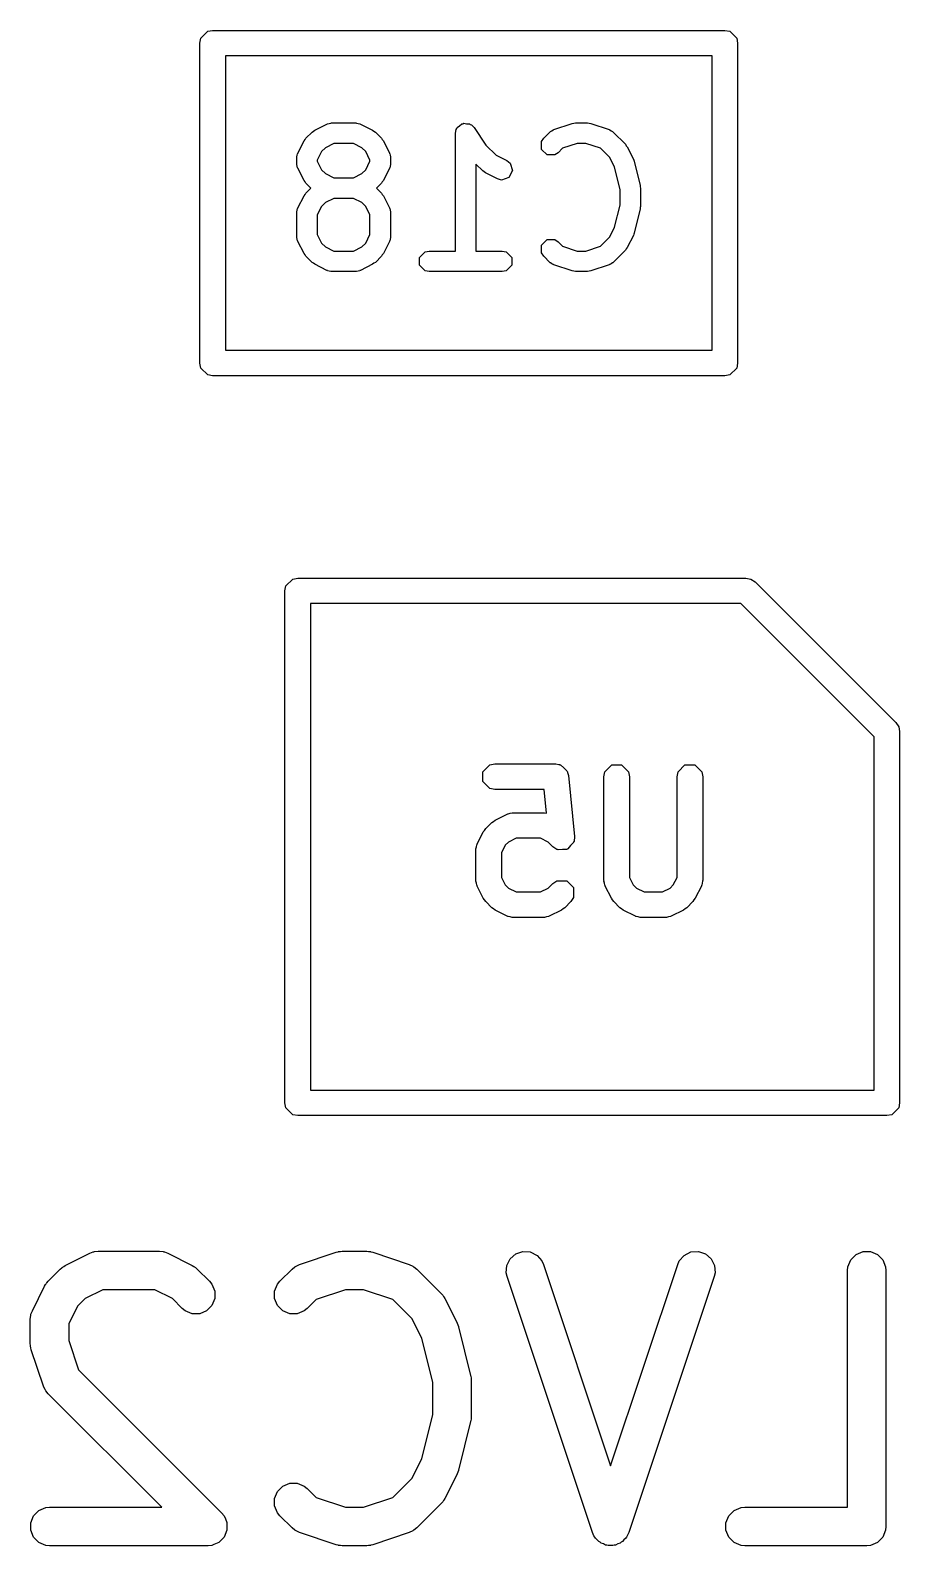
# Model space of a CAD drawing. Header units: inches. Extents: x -0.1 to 2.99, y 0.2 to 2.25.
# Drawn here: x 0.3836 to 0.5172, y 0.5635 to 0.7966 of the extents above; entities that cross this region are included whole.
import ezdxf

# ---------------------------------------------------------------- set-up
doc = ezdxf.new("R2010")
doc.units = ezdxf.units.IN
doc.header["$MEASUREMENT"] = 0
doc.layers.add('BLACK', color=250, linetype='CONTINUOUS')

msp = doc.modelspace()

# ---------------------------------------------------------------- linework, layer by layer
at = {"layer": 'BLACK', "linetype": 'CONTINUOUS'}
for p, q in [((0.40966, 0.79461), (0.40981, 0.79536)), ((0.40981, 0.79536), (0.41088, 0.79642)), ((0.41088, 0.79642), (0.41163, 0.79657)), ((0.41163, 0.79657), (0.49037, 0.79657)), ((0.49037, 0.79657), (0.49112, 0.79642)), ((0.49112, 0.79642), (0.49219, 0.79536)), ((0.49219, 0.79536), (0.49234, 0.79461)), ((0.40966, 0.74539), (0.40966, 0.79461)), ((0.4136, 0.79264), (0.4136, 0.74736)), ((0.4884, 0.79264), (0.4136, 0.79264)), ((0.4884, 0.74736), (0.4884, 0.79264)), ((0.49234, 0.79461), (0.49234, 0.74539)), ((0.42598, 0.77998), (0.42692, 0.78092)), ((0.42692, 0.78092), (0.42713, 0.78106)), ((0.42713, 0.78106), (0.42733, 0.78121)), ((0.42733, 0.78121), (0.4292, 0.78215)), ((0.4292, 0.78215), (0.42928, 0.78217)), ((0.42928, 0.78217), (0.42931, 0.7822)), ((0.42931, 0.7822), (0.42955, 0.78225)), ((0.42955, 0.78225), (0.4298, 0.78231)), ((0.4298, 0.78231), (0.42983, 0.7823)), ((0.42983, 0.7823), (0.42991, 0.78232)), ((0.42991, 0.78232), (0.43366, 0.78232)), ((0.43366, 0.78232), (0.43374, 0.7823)), ((0.43374, 0.7823), (0.43377, 0.78231)), ((0.43377, 0.78231), (0.43401, 0.78225)), ((0.43401, 0.78225), (0.43426, 0.7822)), ((0.43426, 0.7822), (0.43429, 0.78217)), ((0.43429, 0.78217), (0.43436, 0.78215)), ((0.43436, 0.78215), (0.43624, 0.78121)), ((0.43624, 0.78121), (0.43644, 0.78106)), ((0.43644, 0.78106), (0.43665, 0.78092)), ((0.43665, 0.78092), (0.43758, 0.77998)), ((0.44896, 0.78074), (0.44908, 0.78134)), ((0.44896, 0.76263), (0.44896, 0.78074)), ((0.44908, 0.78134), (0.44919, 0.78146)), ((0.44919, 0.78146), (0.44922, 0.78162)), ((0.44922, 0.78162), (0.4496, 0.78187)), ((0.4496, 0.78187), (0.44993, 0.7822)), ((0.44993, 0.7822), (0.45009, 0.7822)), ((0.45009, 0.7822), (0.45023, 0.78229)), ((0.45023, 0.78229), (0.45068, 0.7822)), ((0.45068, 0.7822), (0.45113, 0.7822)), ((0.45113, 0.7822), (0.45125, 0.78208)), ((0.45125, 0.78208), (0.45141, 0.78205)), ((0.45141, 0.78205), (0.45184, 0.78162)), ((0.45184, 0.78162), (0.45363, 0.77893)), ((0.46254, 0.77998), (0.46348, 0.78092)), ((0.46348, 0.78092), (0.46354, 0.78096)), ((0.46354, 0.78096), (0.46356, 0.78099)), ((0.46356, 0.78099), (0.46378, 0.78112)), ((0.46378, 0.78112), (0.46399, 0.78126)), ((0.46399, 0.78126), (0.46403, 0.78126)), ((0.46403, 0.78126), (0.46409, 0.7813)), ((0.46409, 0.7813), (0.46691, 0.78224)), ((0.46691, 0.78224), (0.46716, 0.78227)), ((0.46716, 0.78227), (0.4674, 0.78232)), ((0.4674, 0.78232), (0.46928, 0.78232)), ((0.46928, 0.78232), (0.46953, 0.78227)), ((0.46953, 0.78227), (0.46978, 0.78224)), ((0.46978, 0.78224), (0.47259, 0.7813)), ((0.47259, 0.7813), (0.47266, 0.78126)), ((0.47266, 0.78126), (0.47269, 0.78126)), ((0.47269, 0.78126), (0.4729, 0.78112)), ((0.4729, 0.78112), (0.47312, 0.78099)), ((0.47312, 0.78099), (0.47314, 0.78096)), ((0.47314, 0.78096), (0.4732, 0.78092)), ((0.4732, 0.78092), (0.47508, 0.77904)), ((0.42475, 0.7777), (0.42569, 0.77957)), ((0.42569, 0.77957), (0.42584, 0.77977)), ((0.42584, 0.77977), (0.42598, 0.77998)), ((0.42897, 0.77851), (0.42839, 0.77793)), ((0.43028, 0.77917), (0.42897, 0.77851)), ((0.43329, 0.77917), (0.43028, 0.77917)), ((0.4346, 0.77851), (0.43329, 0.77917)), ((0.43518, 0.77793), (0.4346, 0.77851)), ((0.43758, 0.77998), (0.43772, 0.77977)), ((0.43772, 0.77977), (0.43788, 0.77957)), ((0.43788, 0.77957), (0.43882, 0.7777)), ((0.45363, 0.77893), (0.45521, 0.77735)), ((0.4622, 0.77947), (0.46254, 0.77998)), ((0.4622, 0.77826), (0.4622, 0.77947)), ((0.46544, 0.77843), (0.46477, 0.77775)), ((0.46766, 0.77917), (0.46544, 0.77843)), ((0.46902, 0.77917), (0.46766, 0.77917)), ((0.47124, 0.77843), (0.46902, 0.77917)), ((0.47267, 0.777), (0.47124, 0.77843)), ((0.47508, 0.77904), (0.47522, 0.77883)), ((0.47522, 0.77883), (0.47537, 0.77863)), ((0.47537, 0.77863), (0.47631, 0.77676)), ((0.42458, 0.77699), (0.4246, 0.77707)), ((0.42458, 0.77606), (0.42458, 0.77699)), ((0.4246, 0.77598), (0.42458, 0.77606)), ((0.42459, 0.7771), (0.42466, 0.77735)), ((0.4246, 0.77707), (0.42459, 0.7771)), ((0.42466, 0.77735), (0.4247, 0.7776)), ((0.4247, 0.7776), (0.42473, 0.77762)), ((0.42473, 0.77762), (0.42475, 0.7777)), ((0.42839, 0.77793), (0.42773, 0.77662)), ((0.42773, 0.77662), (0.42773, 0.77643)), ((0.42773, 0.77643), (0.42839, 0.77511)), ((0.43583, 0.77662), (0.43518, 0.77793)), ((0.43518, 0.77511), (0.43583, 0.77643)), ((0.43583, 0.77643), (0.43583, 0.77662)), ((0.43882, 0.7777), (0.43884, 0.77762)), ((0.43884, 0.77762), (0.43886, 0.7776)), ((0.43886, 0.7776), (0.43891, 0.77735)), ((0.43891, 0.77735), (0.43898, 0.7771)), ((0.43898, 0.7771), (0.43897, 0.77707)), ((0.43897, 0.77707), (0.43898, 0.77699)), ((0.43898, 0.77606), (0.43897, 0.77598)), ((0.43898, 0.77699), (0.43898, 0.77606)), ((0.45521, 0.77735), (0.45686, 0.77653)), ((0.45686, 0.77653), (0.45735, 0.77615)), ((0.45735, 0.77615), (0.45773, 0.77501)), ((0.46305, 0.77741), (0.4622, 0.77826)), ((0.46426, 0.77741), (0.46305, 0.77741)), ((0.46477, 0.77775), (0.46426, 0.77741)), ((0.47342, 0.77551), (0.47267, 0.777)), ((0.47631, 0.77676), (0.47636, 0.77659)), ((0.47636, 0.77659), (0.47643, 0.77644)), ((0.47643, 0.77644), (0.47737, 0.77269)), ((0.42459, 0.77594), (0.4246, 0.77598)), ((0.42466, 0.7757), (0.42459, 0.77594)), ((0.4247, 0.77545), (0.42466, 0.7757)), ((0.42473, 0.77543), (0.4247, 0.77545)), ((0.42475, 0.77535), (0.42473, 0.77543)), ((0.42569, 0.77348), (0.42475, 0.77535)), ((0.42839, 0.77511), (0.42897, 0.77454)), ((0.42897, 0.77454), (0.43028, 0.77388)), ((0.43028, 0.77388), (0.43329, 0.77388)), ((0.43329, 0.77388), (0.4346, 0.77454)), ((0.4346, 0.77454), (0.43518, 0.77511)), ((0.43882, 0.77535), (0.43788, 0.77348)), ((0.43884, 0.77543), (0.43882, 0.77535)), ((0.43886, 0.77545), (0.43884, 0.77543)), ((0.43891, 0.7757), (0.43886, 0.77545)), ((0.43898, 0.77594), (0.43891, 0.7757)), ((0.43897, 0.77598), (0.43898, 0.77594)), ((0.45317, 0.77494), (0.45211, 0.776)), ((0.45211, 0.776), (0.45211, 0.76263)), ((0.45338, 0.7748), (0.45317, 0.77494)), ((0.45358, 0.77465), (0.45338, 0.7748)), ((0.45545, 0.77371), (0.45358, 0.77465)), ((0.45719, 0.77393), (0.45604, 0.77355)), ((0.45773, 0.77501), (0.45719, 0.77393)), ((0.47427, 0.77211), (0.47342, 0.77551)), ((0.42584, 0.77328), (0.42569, 0.77348)), ((0.42598, 0.77307), (0.42584, 0.77328)), ((0.42584, 0.77133), (0.42598, 0.77154)), ((0.42674, 0.77231), (0.42598, 0.77307)), ((0.42598, 0.77154), (0.42674, 0.77231)), ((0.43758, 0.77307), (0.43682, 0.77231)), ((0.43682, 0.77231), (0.43758, 0.77154)), ((0.43772, 0.77328), (0.43758, 0.77307)), ((0.43758, 0.77154), (0.43772, 0.77133)), ((0.43788, 0.77348), (0.43772, 0.77328)), ((0.45604, 0.77355), (0.45545, 0.77371)), ((0.47427, 0.76969), (0.47427, 0.77211)), ((0.47737, 0.77269), (0.47738, 0.77249)), ((0.47738, 0.77249), (0.47742, 0.77231)), ((0.47742, 0.77231), (0.47742, 0.76949)), ((0.42466, 0.76891), (0.4247, 0.76916)), ((0.4247, 0.76916), (0.42473, 0.76918)), ((0.42473, 0.76918), (0.42475, 0.76926)), ((0.42475, 0.76926), (0.42569, 0.77114)), ((0.42569, 0.77114), (0.42584, 0.77133)), ((0.42839, 0.7695), (0.42773, 0.76818)), ((0.42897, 0.77007), (0.42839, 0.7695)), ((0.43028, 0.77073), (0.42897, 0.77007)), ((0.43329, 0.77073), (0.43028, 0.77073)), ((0.4346, 0.77007), (0.43329, 0.77073)), ((0.43518, 0.7695), (0.4346, 0.77007)), ((0.43583, 0.76818), (0.43518, 0.7695)), ((0.43772, 0.77133), (0.43788, 0.77114)), ((0.43788, 0.77114), (0.43882, 0.76926)), ((0.43882, 0.76926), (0.43884, 0.76918)), ((0.43884, 0.76918), (0.43886, 0.76916)), ((0.43886, 0.76916), (0.43891, 0.76891)), ((0.47342, 0.76629), (0.47427, 0.76969)), ((0.47737, 0.76911), (0.47643, 0.76536)), ((0.47738, 0.7693), (0.47737, 0.76911)), ((0.47742, 0.76949), (0.47738, 0.7693)), ((0.42458, 0.76856), (0.4246, 0.76863)), ((0.42458, 0.76481), (0.42458, 0.76856)), ((0.42459, 0.76867), (0.42466, 0.76891)), ((0.4246, 0.76863), (0.42459, 0.76867)), ((0.42773, 0.76818), (0.42773, 0.76518)), ((0.43583, 0.76518), (0.43583, 0.76818)), ((0.43891, 0.76891), (0.43898, 0.76867)), ((0.43898, 0.76867), (0.43897, 0.76863)), ((0.43897, 0.76863), (0.43898, 0.76856)), ((0.43898, 0.76856), (0.43898, 0.76481)), ((0.4246, 0.76473), (0.42458, 0.76481)), ((0.42459, 0.7647), (0.4246, 0.76473)), ((0.42466, 0.76445), (0.42459, 0.7647)), ((0.4247, 0.7642), (0.42466, 0.76445)), ((0.42773, 0.76518), (0.42839, 0.76386)), ((0.43518, 0.76386), (0.43583, 0.76518)), ((0.43891, 0.76445), (0.43886, 0.7642)), ((0.43898, 0.7647), (0.43891, 0.76445)), ((0.43898, 0.76481), (0.43897, 0.76473)), ((0.43897, 0.76473), (0.43898, 0.7647)), ((0.47124, 0.76337), (0.47267, 0.7648)), ((0.47267, 0.7648), (0.47342, 0.76629)), ((0.47631, 0.76504), (0.47537, 0.76316)), ((0.47636, 0.76521), (0.47631, 0.76504)), ((0.47643, 0.76536), (0.47636, 0.76521)), ((0.42473, 0.76418), (0.4247, 0.7642)), ((0.42475, 0.7641), (0.42473, 0.76418)), ((0.42569, 0.76223), (0.42475, 0.7641)), ((0.42584, 0.76203), (0.42569, 0.76223)), ((0.42839, 0.76386), (0.42897, 0.76329)), ((0.42897, 0.76329), (0.43028, 0.76263)), ((0.43028, 0.76263), (0.43329, 0.76263)), ((0.43329, 0.76263), (0.4346, 0.76329)), ((0.4346, 0.76329), (0.43518, 0.76386)), ((0.43788, 0.76223), (0.43772, 0.76203)), ((0.43882, 0.7641), (0.43788, 0.76223)), ((0.43884, 0.76418), (0.43882, 0.7641)), ((0.43886, 0.7642), (0.43884, 0.76418)), ((0.44345, 0.76166), (0.4443, 0.76251)), ((0.4443, 0.76251), (0.44491, 0.76263)), ((0.44491, 0.76263), (0.44896, 0.76263)), ((0.45211, 0.76263), (0.45616, 0.76263)), ((0.45616, 0.76263), (0.45676, 0.76251)), ((0.45676, 0.76251), (0.45761, 0.76166)), ((0.4622, 0.76353), (0.46305, 0.76439)), ((0.4622, 0.76233), (0.4622, 0.76353)), ((0.46254, 0.76182), (0.4622, 0.76233)), ((0.46305, 0.76439), (0.46426, 0.76439)), ((0.46426, 0.76439), (0.46477, 0.76405)), ((0.46477, 0.76405), (0.46544, 0.76337)), ((0.46544, 0.76337), (0.46766, 0.76263)), ((0.46766, 0.76263), (0.46902, 0.76263)), ((0.46902, 0.76263), (0.47124, 0.76337)), ((0.47508, 0.76276), (0.4732, 0.76088)), ((0.47522, 0.76297), (0.47508, 0.76276)), ((0.47537, 0.76316), (0.47522, 0.76297)), ((0.42598, 0.76182), (0.42584, 0.76203)), ((0.42692, 0.76088), (0.42598, 0.76182)), ((0.42713, 0.76074), (0.42692, 0.76088)), ((0.42733, 0.76059), (0.42713, 0.76074)), ((0.4292, 0.75965), (0.42733, 0.76059)), ((0.43624, 0.76059), (0.43436, 0.75965)), ((0.43644, 0.76074), (0.43624, 0.76059)), ((0.43665, 0.76088), (0.43644, 0.76074)), ((0.43758, 0.76182), (0.43665, 0.76088)), ((0.43772, 0.76203), (0.43758, 0.76182)), ((0.44345, 0.76045), (0.44345, 0.76166)), ((0.4443, 0.7596), (0.44345, 0.76045)), ((0.45761, 0.76045), (0.45676, 0.7596)), ((0.45761, 0.76166), (0.45761, 0.76045)), ((0.46348, 0.76088), (0.46254, 0.76182)), ((0.46354, 0.76084), (0.46348, 0.76088)), ((0.46356, 0.7608), (0.46354, 0.76084)), ((0.46378, 0.76068), (0.46356, 0.7608)), ((0.46399, 0.76054), (0.46378, 0.76068)), ((0.46403, 0.76054), (0.46399, 0.76054)), ((0.46409, 0.7605), (0.46403, 0.76054)), ((0.46691, 0.75956), (0.46409, 0.7605)), ((0.47259, 0.7605), (0.46978, 0.75956)), ((0.47266, 0.76054), (0.47259, 0.7605)), ((0.47269, 0.76054), (0.47266, 0.76054)), ((0.4729, 0.76068), (0.47269, 0.76054)), ((0.47312, 0.7608), (0.4729, 0.76068)), ((0.47314, 0.76084), (0.47312, 0.7608)), ((0.4732, 0.76088), (0.47314, 0.76084)), ((0.42928, 0.75963), (0.4292, 0.75965)), ((0.42931, 0.7596), (0.42928, 0.75963)), ((0.42955, 0.75955), (0.42931, 0.7596)), ((0.4298, 0.75949), (0.42955, 0.75955)), ((0.42983, 0.7595), (0.4298, 0.75949)), ((0.42991, 0.75948), (0.42983, 0.7595)), ((0.43366, 0.75948), (0.42991, 0.75948)), ((0.43374, 0.7595), (0.43366, 0.75948)), ((0.43377, 0.75949), (0.43374, 0.7595)), ((0.43401, 0.75955), (0.43377, 0.75949)), ((0.43426, 0.7596), (0.43401, 0.75955)), ((0.43429, 0.75963), (0.43426, 0.7596)), ((0.43436, 0.75965), (0.43429, 0.75963)), ((0.44491, 0.75948), (0.4443, 0.7596)), ((0.45616, 0.75948), (0.44491, 0.75948)), ((0.45676, 0.7596), (0.45616, 0.75948)), ((0.46716, 0.75953), (0.46691, 0.75956)), ((0.4674, 0.75948), (0.46716, 0.75953)), ((0.46928, 0.75948), (0.4674, 0.75948)), ((0.46953, 0.75953), (0.46928, 0.75948)), ((0.46978, 0.75956), (0.46953, 0.75953)), ((0.4136, 0.74736), (0.4884, 0.74736)), ((0.40981, 0.74464), (0.40966, 0.74539)), ((0.41088, 0.74358), (0.40981, 0.74464)), ((0.41163, 0.74343), (0.41088, 0.74358)), ((0.49037, 0.74343), (0.41163, 0.74343)), ((0.49112, 0.74358), (0.49037, 0.74343)), ((0.49219, 0.74464), (0.49112, 0.74358)), ((0.49234, 0.74539), (0.49219, 0.74464)), ((0.42276, 0.71037), (0.42291, 0.71112)), ((0.42291, 0.71112), (0.42397, 0.71219)), ((0.42397, 0.71219), (0.42472, 0.71234)), ((0.42472, 0.71234), (0.49362, 0.71234)), ((0.49362, 0.71234), (0.49438, 0.71219)), ((0.49438, 0.71219), (0.49501, 0.71176)), ((0.49501, 0.71176), (0.51667, 0.69011)), ((0.42276, 0.63163), (0.42276, 0.71037)), ((0.42669, 0.7084), (0.42669, 0.6336)), ((0.49281, 0.7084), (0.42669, 0.7084)), ((0.51331, 0.6879), (0.49281, 0.7084)), ((0.51667, 0.69011), (0.51709, 0.68947)), ((0.51331, 0.6336), (0.51331, 0.6879)), ((0.51709, 0.68947), (0.51709, 0.68947)), ((0.51709, 0.68947), (0.51724, 0.68872)), ((0.51724, 0.68872), (0.51724, 0.63163)), ((0.45318, 0.68254), (0.45425, 0.6836)), ((0.45425, 0.6836), (0.455, 0.68375)), ((0.455, 0.68375), (0.46438, 0.68375)), ((0.46438, 0.68375), (0.46485, 0.68366)), ((0.46485, 0.68366), (0.46494, 0.68367)), ((0.46494, 0.68367), (0.46499, 0.68363)), ((0.46499, 0.68363), (0.46513, 0.6836)), ((0.46513, 0.6836), (0.4656, 0.68313)), ((0.4656, 0.68313), (0.46611, 0.68271)), ((0.47193, 0.68254), (0.473, 0.6836)), ((0.473, 0.6836), (0.4745, 0.6836)), ((0.4745, 0.6836), (0.47557, 0.68254)), ((0.48318, 0.68254), (0.48424, 0.6836)), ((0.48424, 0.6836), (0.48575, 0.6836)), ((0.48575, 0.6836), (0.48682, 0.68254)), ((0.45318, 0.68103), (0.45318, 0.68254)), ((0.45425, 0.67996), (0.45318, 0.68103)), ((0.46611, 0.68271), (0.46615, 0.68258)), ((0.46615, 0.68258), (0.46619, 0.68254)), ((0.46619, 0.68254), (0.46619, 0.68244)), ((0.46619, 0.68244), (0.46633, 0.68198)), ((0.46633, 0.68198), (0.46727, 0.67261)), ((0.47178, 0.68178), (0.47193, 0.68254)), ((0.47178, 0.66585), (0.47178, 0.68178)), ((0.47557, 0.68254), (0.47572, 0.68178)), ((0.47572, 0.68178), (0.47572, 0.66631)), ((0.48303, 0.68178), (0.48318, 0.68254)), ((0.48303, 0.66631), (0.48303, 0.68178)), ((0.48682, 0.68254), (0.48697, 0.68178)), ((0.48697, 0.68178), (0.48697, 0.66585)), ((0.455, 0.67981), (0.45425, 0.67996)), ((0.46259, 0.67981), (0.455, 0.67981)), ((0.46296, 0.67616), (0.46259, 0.67981)), ((0.45506, 0.67511), (0.45693, 0.67604)), ((0.45693, 0.67604), (0.45703, 0.67607)), ((0.45703, 0.67607), (0.45706, 0.6761)), ((0.45706, 0.6761), (0.45737, 0.67616)), ((0.45737, 0.67616), (0.45767, 0.67625)), ((0.45767, 0.67625), (0.45772, 0.67623)), ((0.45772, 0.67623), (0.45781, 0.67625)), ((0.45781, 0.67625), (0.4625, 0.67625)), ((0.4625, 0.67625), (0.4626, 0.67623)), ((0.4626, 0.67623), (0.46264, 0.67625)), ((0.46264, 0.67625), (0.46294, 0.67616)), ((0.46294, 0.67616), (0.46296, 0.67616)), ((0.45324, 0.67329), (0.45343, 0.67354)), ((0.45343, 0.67354), (0.45361, 0.6738)), ((0.45361, 0.6738), (0.45455, 0.67474)), ((0.45455, 0.67474), (0.45481, 0.67491)), ((0.45481, 0.67491), (0.45506, 0.67511)), ((0.45218, 0.67098), (0.45225, 0.67129)), ((0.45225, 0.67129), (0.45228, 0.67132)), ((0.45228, 0.67132), (0.4523, 0.67141)), ((0.4523, 0.67141), (0.45324, 0.67329)), ((0.45662, 0.67124), (0.45603, 0.67007)), ((0.45711, 0.67173), (0.45662, 0.67124)), ((0.45828, 0.67232), (0.45711, 0.67173)), ((0.46204, 0.67232), (0.45828, 0.67232)), ((0.46321, 0.67173), (0.46204, 0.67232)), ((0.46392, 0.67102), (0.46321, 0.67173)), ((0.46666, 0.67119), (0.46624, 0.67067)), ((0.46713, 0.67166), (0.46666, 0.67119)), ((0.4672, 0.67184), (0.46713, 0.67176)), ((0.46713, 0.67176), (0.46713, 0.67166)), ((0.46727, 0.67261), (0.4672, 0.67184)), ((0.4521, 0.67067), (0.45218, 0.67098)), ((0.45212, 0.67063), (0.4521, 0.67067)), ((0.4521, 0.67053), (0.45212, 0.67063)), ((0.4521, 0.66585), (0.4521, 0.67053)), ((0.45603, 0.67007), (0.45603, 0.66631)), ((0.46456, 0.67059), (0.46392, 0.67102)), ((0.46466, 0.67059), (0.46456, 0.67059)), ((0.46474, 0.67052), (0.46466, 0.67059)), ((0.4654, 0.67059), (0.46474, 0.67052)), ((0.46607, 0.67059), (0.4654, 0.67059)), ((0.46614, 0.67066), (0.46607, 0.67059)), ((0.46624, 0.67067), (0.46614, 0.67066)), ((0.45212, 0.66575), (0.4521, 0.66585)), ((0.4521, 0.66571), (0.45212, 0.66575)), ((0.45218, 0.6654), (0.4521, 0.66571)), ((0.45225, 0.66509), (0.45218, 0.6654)), ((0.45228, 0.66506), (0.45225, 0.66509)), ((0.4523, 0.66497), (0.45228, 0.66506)), ((0.45324, 0.66309), (0.4523, 0.66497)), ((0.45603, 0.66631), (0.45662, 0.66514)), ((0.45662, 0.66514), (0.45711, 0.66465)), ((0.45711, 0.66465), (0.45828, 0.66407)), ((0.46204, 0.66407), (0.46321, 0.66465)), ((0.46321, 0.66465), (0.46392, 0.66536)), ((0.46392, 0.66536), (0.46456, 0.66579)), ((0.46456, 0.66579), (0.46607, 0.66579)), ((0.46607, 0.66579), (0.46713, 0.66473)), ((0.46713, 0.66473), (0.46713, 0.66322)), ((0.4718, 0.66575), (0.47178, 0.66585)), ((0.47179, 0.66571), (0.4718, 0.66575)), ((0.47187, 0.6654), (0.47179, 0.66571)), ((0.47193, 0.66509), (0.47187, 0.6654)), ((0.47196, 0.66506), (0.47193, 0.66509)), ((0.47199, 0.66497), (0.47196, 0.66506)), ((0.47293, 0.66309), (0.47199, 0.66497)), ((0.47572, 0.66631), (0.4763, 0.66514)), ((0.4763, 0.66514), (0.47679, 0.66465)), ((0.47679, 0.66465), (0.47796, 0.66407)), ((0.48078, 0.66407), (0.48196, 0.66465)), ((0.48196, 0.66465), (0.48244, 0.66514)), ((0.48244, 0.66514), (0.48303, 0.66631)), ((0.48676, 0.66497), (0.48582, 0.66309)), ((0.48678, 0.66506), (0.48676, 0.66497)), ((0.48682, 0.66509), (0.48678, 0.66506)), ((0.48688, 0.6654), (0.48682, 0.66509)), ((0.48696, 0.66571), (0.48688, 0.6654)), ((0.48697, 0.66585), (0.48695, 0.66575)), ((0.48695, 0.66575), (0.48696, 0.66571)), ((0.45343, 0.66284), (0.45324, 0.66309)), ((0.45361, 0.66258), (0.45343, 0.66284)), ((0.45455, 0.66164), (0.45361, 0.66258)), ((0.45828, 0.66407), (0.46204, 0.66407)), ((0.4667, 0.66258), (0.46577, 0.66164)), ((0.46713, 0.66322), (0.4667, 0.66258)), ((0.47312, 0.66284), (0.47293, 0.66309)), ((0.47329, 0.66258), (0.47312, 0.66284)), ((0.47423, 0.66164), (0.47329, 0.66258)), ((0.47796, 0.66407), (0.48078, 0.66407)), ((0.48545, 0.66258), (0.48452, 0.66164)), ((0.48563, 0.66284), (0.48545, 0.66258)), ((0.48582, 0.66309), (0.48563, 0.66284)), ((0.45481, 0.66147), (0.45455, 0.66164)), ((0.45506, 0.66127), (0.45481, 0.66147)), ((0.45693, 0.66034), (0.45506, 0.66127)), ((0.45703, 0.66031), (0.45693, 0.66034)), ((0.45706, 0.66028), (0.45703, 0.66031)), ((0.45737, 0.66022), (0.45706, 0.66028)), ((0.45767, 0.66013), (0.45737, 0.66022)), ((0.45772, 0.66015), (0.45767, 0.66013)), ((0.45781, 0.66013), (0.45772, 0.66015)), ((0.4625, 0.66013), (0.45781, 0.66013)), ((0.4626, 0.66015), (0.4625, 0.66013)), ((0.46264, 0.66013), (0.4626, 0.66015)), ((0.46294, 0.66022), (0.46264, 0.66013)), ((0.46325, 0.66028), (0.46294, 0.66022)), ((0.46329, 0.66031), (0.46325, 0.66028)), ((0.46338, 0.66034), (0.46329, 0.66031)), ((0.46526, 0.66127), (0.46338, 0.66034)), ((0.46551, 0.66147), (0.46526, 0.66127)), ((0.46577, 0.66164), (0.46551, 0.66147)), ((0.47449, 0.66147), (0.47423, 0.66164)), ((0.47474, 0.66127), (0.47449, 0.66147)), ((0.47662, 0.66034), (0.47474, 0.66127)), ((0.47671, 0.66031), (0.47662, 0.66034)), ((0.47675, 0.66028), (0.47671, 0.66031)), ((0.47706, 0.66022), (0.47675, 0.66028)), ((0.47736, 0.66013), (0.47706, 0.66022)), ((0.4774, 0.66015), (0.47736, 0.66013)), ((0.4775, 0.66013), (0.4774, 0.66015)), ((0.48125, 0.66013), (0.4775, 0.66013)), ((0.48135, 0.66015), (0.48125, 0.66013)), ((0.48139, 0.66013), (0.48135, 0.66015)), ((0.48169, 0.66022), (0.48139, 0.66013)), ((0.482, 0.66028), (0.48169, 0.66022)), ((0.48203, 0.66031), (0.482, 0.66028)), ((0.48213, 0.66034), (0.48203, 0.66031)), ((0.484, 0.66127), (0.48213, 0.66034)), ((0.48425, 0.66147), (0.484, 0.66127)), ((0.48452, 0.66164), (0.48425, 0.66147)), ((0.42291, 0.63088), (0.42276, 0.63163)), ((0.42669, 0.6336), (0.51331, 0.6336)), ((0.51724, 0.63163), (0.51709, 0.63088)), ((0.42397, 0.62981), (0.42291, 0.63088)), ((0.42472, 0.62966), (0.42397, 0.62981)), ((0.51528, 0.62966), (0.42472, 0.62966)), ((0.51603, 0.62981), (0.51528, 0.62966)), ((0.51709, 0.63088), (0.51603, 0.62981)), ((0.389, 0.60662), (0.39275, 0.60849)), ((0.39275, 0.60849), (0.39329, 0.6087)), ((0.39329, 0.6087), (0.3934, 0.60871)), ((0.3934, 0.60871), (0.3935, 0.60875)), ((0.3935, 0.60875), (0.39407, 0.6088)), ((0.39407, 0.6088), (0.40345, 0.6088)), ((0.40345, 0.6088), (0.40402, 0.60875)), ((0.40402, 0.60875), (0.40412, 0.60871)), ((0.40412, 0.60871), (0.40423, 0.6087)), ((0.40423, 0.6087), (0.40477, 0.60849)), ((0.40477, 0.60849), (0.40852, 0.60662)), ((0.42501, 0.60678), (0.43063, 0.60865)), ((0.43063, 0.60865), (0.43092, 0.60872)), ((0.43092, 0.60872), (0.43099, 0.60875)), ((0.43099, 0.60875), (0.4311, 0.60876)), ((0.4311, 0.60876), (0.4312, 0.60878)), ((0.4312, 0.60878), (0.43128, 0.60877)), ((0.43128, 0.60877), (0.43157, 0.6088)), ((0.43157, 0.6088), (0.43532, 0.6088)), ((0.43532, 0.6088), (0.43561, 0.60877)), ((0.43561, 0.60877), (0.43569, 0.60878)), ((0.43569, 0.60878), (0.43579, 0.60876)), ((0.43579, 0.60876), (0.43589, 0.60875)), ((0.43589, 0.60875), (0.43596, 0.60872)), ((0.43596, 0.60872), (0.43625, 0.60865)), ((0.43625, 0.60865), (0.44187, 0.60678)), ((0.45736, 0.60766), (0.45823, 0.60841)), ((0.45823, 0.60841), (0.45932, 0.60878)), ((0.45932, 0.60878), (0.46047, 0.6087)), ((0.46047, 0.6087), (0.4615, 0.60818)), ((0.48413, 0.60818), (0.48516, 0.6087)), ((0.48516, 0.6087), (0.4863, 0.60878)), ((0.4863, 0.60878), (0.4874, 0.60841)), ((0.4874, 0.60841), (0.48827, 0.60766)), ((0.50973, 0.60749), (0.51054, 0.6083)), ((0.51054, 0.6083), (0.51161, 0.60875)), ((0.51161, 0.60875), (0.51276, 0.60875)), ((0.51276, 0.60875), (0.51382, 0.6083)), ((0.51382, 0.6083), (0.51464, 0.60749)), ((0.38636, 0.60419), (0.38823, 0.60606)), ((0.38823, 0.60606), (0.38846, 0.60625)), ((0.38846, 0.60625), (0.38851, 0.60631)), ((0.38851, 0.60631), (0.3886, 0.60636)), ((0.3886, 0.60636), (0.38868, 0.60643)), ((0.38868, 0.60643), (0.38875, 0.60646)), ((0.38875, 0.60646), (0.389, 0.60662)), ((0.40852, 0.60662), (0.40876, 0.60646)), ((0.40876, 0.60646), (0.40884, 0.60643)), ((0.40884, 0.60643), (0.40892, 0.60636)), ((0.40892, 0.60636), (0.40901, 0.60631)), ((0.40901, 0.60631), (0.40906, 0.60625)), ((0.40906, 0.60625), (0.40928, 0.60606)), ((0.40928, 0.60606), (0.41116, 0.60419)), ((0.42198, 0.60419), (0.42386, 0.60606)), ((0.42386, 0.60606), (0.4243, 0.60643)), ((0.4243, 0.60643), (0.4244, 0.60647)), ((0.4244, 0.60647), (0.42448, 0.60654)), ((0.42448, 0.60654), (0.42501, 0.60678)), ((0.44187, 0.60678), (0.4424, 0.60654)), ((0.4424, 0.60654), (0.44248, 0.60647)), ((0.44248, 0.60647), (0.44258, 0.60643)), ((0.44258, 0.60643), (0.44303, 0.60606)), ((0.44303, 0.60606), (0.44678, 0.60231)), ((0.45676, 0.60548), (0.45684, 0.60663)), ((0.45684, 0.60663), (0.45736, 0.60766)), ((0.4615, 0.60818), (0.46225, 0.60731)), ((0.46225, 0.60731), (0.46249, 0.60678)), ((0.46249, 0.60678), (0.47281, 0.57582)), ((0.47281, 0.57582), (0.48313, 0.60678)), ((0.48313, 0.60678), (0.48337, 0.60731)), ((0.48337, 0.60731), (0.48413, 0.60818)), ((0.48827, 0.60766), (0.48878, 0.60663)), ((0.48878, 0.60663), (0.48887, 0.60548)), ((0.50923, 0.60585), (0.50929, 0.60643)), ((0.50929, 0.60643), (0.50973, 0.60749)), ((0.51464, 0.60749), (0.51508, 0.60643)), ((0.51508, 0.60643), (0.51513, 0.60585)), ((0.38581, 0.60342), (0.38596, 0.60367)), ((0.38596, 0.60367), (0.38599, 0.60374)), ((0.38599, 0.60374), (0.38606, 0.60382)), ((0.38606, 0.60382), (0.38611, 0.60391)), ((0.38611, 0.60391), (0.38617, 0.60396)), ((0.38617, 0.60396), (0.38636, 0.60419)), ((0.41116, 0.60419), (0.41153, 0.60374)), ((0.41153, 0.60374), (0.41197, 0.60268)), ((0.42117, 0.60268), (0.42161, 0.60374)), ((0.42161, 0.60374), (0.42198, 0.60419)), ((0.45689, 0.60492), (0.45676, 0.60548)), ((0.47001, 0.56555), (0.45689, 0.60492)), ((0.48874, 0.60492), (0.47561, 0.56555)), ((0.48887, 0.60548), (0.48874, 0.60492)), ((0.50923, 0.56943), (0.50923, 0.60585)), ((0.51513, 0.60585), (0.51513, 0.56648)), ((0.38393, 0.59967), (0.38581, 0.60342)), ((0.39207, 0.60155), (0.39087, 0.60035)), ((0.39477, 0.6029), (0.39207, 0.60155)), ((0.40275, 0.6029), (0.39477, 0.6029)), ((0.40545, 0.60155), (0.40275, 0.6029)), ((0.40698, 0.60001), (0.40545, 0.60155)), ((0.41197, 0.60152), (0.41153, 0.60046)), ((0.41197, 0.60268), (0.41197, 0.60152)), ((0.42117, 0.60152), (0.42117, 0.60268)), ((0.42161, 0.60046), (0.42117, 0.60152)), ((0.42754, 0.60139), (0.42616, 0.60001)), ((0.43205, 0.6029), (0.42754, 0.60139)), ((0.43484, 0.6029), (0.43205, 0.6029)), ((0.43935, 0.60139), (0.43484, 0.6029)), ((0.44226, 0.59848), (0.43935, 0.60139)), ((0.44678, 0.60231), (0.44696, 0.60209)), ((0.44696, 0.60209), (0.44702, 0.60204)), ((0.44702, 0.60204), (0.44708, 0.60195)), ((0.44708, 0.60195), (0.44715, 0.60187)), ((0.44715, 0.60187), (0.44718, 0.60179)), ((0.44718, 0.60179), (0.44733, 0.60155)), ((0.44733, 0.60155), (0.44921, 0.5978)), ((0.38368, 0.59893), (0.38372, 0.59902)), ((0.38372, 0.59913), (0.38393, 0.59967)), ((0.38372, 0.59902), (0.38372, 0.59913)), ((0.39087, 0.60035), (0.38953, 0.59765)), ((0.40743, 0.59964), (0.40698, 0.60001)), ((0.40849, 0.5992), (0.40743, 0.59964)), ((0.40965, 0.5992), (0.40849, 0.5992)), ((0.41071, 0.59964), (0.40965, 0.5992)), ((0.41153, 0.60046), (0.41071, 0.59964)), ((0.42243, 0.59964), (0.42161, 0.60046)), ((0.42349, 0.5992), (0.42243, 0.59964)), ((0.42464, 0.5992), (0.42349, 0.5992)), ((0.42571, 0.59964), (0.42464, 0.5992)), ((0.42616, 0.60001), (0.42571, 0.59964)), ((0.38362, 0.59835), (0.38368, 0.59893)), ((0.38362, 0.5946), (0.38362, 0.59835)), ((0.38953, 0.59765), (0.38953, 0.59508)), ((0.44378, 0.59545), (0.44226, 0.59848)), ((0.44921, 0.5978), (0.44922, 0.59775)), ((0.44922, 0.59775), (0.44924, 0.59774)), ((0.44924, 0.59774), (0.44932, 0.5975)), ((0.44932, 0.5975), (0.44941, 0.59726)), ((0.44941, 0.59726), (0.44941, 0.59723)), ((0.44941, 0.59723), (0.44943, 0.59719)), ((0.44943, 0.59719), (0.4513, 0.58969)), ((0.38365, 0.59431), (0.38362, 0.5946)), ((0.38364, 0.59423), (0.38365, 0.59431)), ((0.38953, 0.59508), (0.39103, 0.59057)), ((0.44549, 0.58861), (0.44378, 0.59545)), ((0.38367, 0.59413), (0.38364, 0.59423)), ((0.38368, 0.59403), (0.38367, 0.59413)), ((0.38371, 0.59395), (0.38368, 0.59403)), ((0.38377, 0.59367), (0.38371, 0.59395)), ((0.38565, 0.58804), (0.38377, 0.59367)), ((0.39103, 0.59057), (0.41303, 0.56857)), ((0.4513, 0.58969), (0.45132, 0.58959)), ((0.38588, 0.58751), (0.38565, 0.58804)), ((0.38595, 0.58743), (0.38588, 0.58751)), ((0.38599, 0.58734), (0.38595, 0.58743)), ((0.38636, 0.58689), (0.38599, 0.58734)), ((0.44549, 0.58372), (0.44549, 0.58861)), ((0.45132, 0.58959), (0.45134, 0.58955)), ((0.45134, 0.58955), (0.45136, 0.58934)), ((0.45136, 0.58934), (0.45139, 0.58912)), ((0.45139, 0.58912), (0.45138, 0.58908)), ((0.45138, 0.58908), (0.45139, 0.58898)), ((0.45139, 0.58898), (0.45139, 0.58335)), ((0.40382, 0.56943), (0.38636, 0.58689)), ((0.44378, 0.57688), (0.44549, 0.58372)), ((0.4513, 0.58264), (0.44943, 0.57514)), ((0.45132, 0.58274), (0.4513, 0.58264)), ((0.45134, 0.58278), (0.45132, 0.58274)), ((0.45136, 0.58299), (0.45134, 0.58278)), ((0.45139, 0.58321), (0.45136, 0.58299)), ((0.45139, 0.58335), (0.45138, 0.58325)), ((0.45138, 0.58325), (0.45139, 0.58321)), ((0.44226, 0.57385), (0.44378, 0.57688)), ((0.43935, 0.57094), (0.44226, 0.57385)), ((0.44921, 0.57453), (0.44733, 0.57078)), ((0.44922, 0.57458), (0.44921, 0.57453)), ((0.44924, 0.57459), (0.44922, 0.57458)), ((0.44932, 0.57483), (0.44924, 0.57459)), ((0.44941, 0.57507), (0.44932, 0.57483)), ((0.44943, 0.57514), (0.44941, 0.57509)), ((0.44941, 0.57509), (0.44941, 0.57507)), ((0.42117, 0.57081), (0.42161, 0.57187)), ((0.42161, 0.57187), (0.42243, 0.57268)), ((0.42243, 0.57268), (0.42349, 0.57313)), ((0.42349, 0.57313), (0.42464, 0.57313)), ((0.42464, 0.57313), (0.42571, 0.57268)), ((0.42571, 0.57268), (0.42616, 0.57232)), ((0.42616, 0.57232), (0.42754, 0.57094)), ((0.38412, 0.56812), (0.38493, 0.56893)), ((0.38493, 0.56893), (0.386, 0.56938)), ((0.386, 0.56938), (0.38657, 0.56943)), ((0.38657, 0.56943), (0.40382, 0.56943)), ((0.42117, 0.56965), (0.42117, 0.57081)), ((0.42161, 0.56859), (0.42117, 0.56965)), ((0.42754, 0.57094), (0.43205, 0.56943)), ((0.43205, 0.56943), (0.43484, 0.56943)), ((0.43484, 0.56943), (0.43935, 0.57094)), ((0.44678, 0.57002), (0.44303, 0.56627)), ((0.44696, 0.57024), (0.44678, 0.57002)), ((0.44702, 0.57029), (0.44696, 0.57024)), ((0.44708, 0.57038), (0.44702, 0.57029)), ((0.44715, 0.57046), (0.44708, 0.57038)), ((0.44718, 0.57054), (0.44715, 0.57046)), ((0.44733, 0.57078), (0.44718, 0.57054)), ((0.49098, 0.56812), (0.49179, 0.56893)), ((0.49179, 0.56893), (0.49286, 0.56938)), ((0.49286, 0.56938), (0.49343, 0.56943)), ((0.49343, 0.56943), (0.50923, 0.56943)), ((0.38368, 0.56706), (0.38412, 0.56812)), ((0.38368, 0.5659), (0.38368, 0.56706)), ((0.41303, 0.56857), (0.4134, 0.56812)), ((0.4134, 0.56812), (0.4136, 0.56764)), ((0.4136, 0.56764), (0.41383, 0.56709)), ((0.41383, 0.56709), (0.41384, 0.56706)), ((0.41384, 0.56706), (0.41384, 0.5659)), ((0.42198, 0.56814), (0.42161, 0.56859)), ((0.42386, 0.56627), (0.42198, 0.56814)), ((0.49054, 0.56706), (0.49098, 0.56812)), ((0.49054, 0.5659), (0.49054, 0.56706)), ((0.51513, 0.56648), (0.51508, 0.5659)), ((0.38412, 0.56484), (0.38368, 0.5659)), ((0.38493, 0.56402), (0.38412, 0.56484)), ((0.386, 0.56358), (0.38493, 0.56402)), ((0.41259, 0.56402), (0.41183, 0.56371)), ((0.4134, 0.56484), (0.41259, 0.56402)), ((0.41384, 0.5659), (0.4134, 0.56484)), ((0.4243, 0.5659), (0.42386, 0.56627)), ((0.4244, 0.56586), (0.4243, 0.5659)), ((0.42448, 0.56579), (0.4244, 0.56586)), ((0.42501, 0.56555), (0.42448, 0.56579)), ((0.43063, 0.56368), (0.42501, 0.56555)), ((0.44187, 0.56555), (0.43625, 0.56368)), ((0.4424, 0.56579), (0.44187, 0.56555)), ((0.44248, 0.56586), (0.4424, 0.56579)), ((0.44258, 0.5659), (0.44248, 0.56586)), ((0.44303, 0.56627), (0.44258, 0.5659)), ((0.47025, 0.56502), (0.47001, 0.56555)), ((0.47039, 0.56486), (0.47025, 0.56502)), ((0.47048, 0.56467), (0.47039, 0.56486)), ((0.47076, 0.56443), (0.47048, 0.56467)), ((0.471, 0.56415), (0.47076, 0.56443)), ((0.47119, 0.56405), (0.471, 0.56415)), ((0.47135, 0.56391), (0.47119, 0.56405)), ((0.47443, 0.56405), (0.47427, 0.56391)), ((0.47462, 0.56415), (0.47443, 0.56405)), ((0.47487, 0.56443), (0.47462, 0.56415)), ((0.47514, 0.56467), (0.47487, 0.56443)), ((0.47524, 0.56486), (0.47514, 0.56467)), ((0.47538, 0.56502), (0.47524, 0.56486)), ((0.47561, 0.56555), (0.47538, 0.56502)), ((0.49098, 0.56484), (0.49054, 0.5659)), ((0.49179, 0.56402), (0.49098, 0.56484)), ((0.49286, 0.56358), (0.49179, 0.56402)), ((0.51382, 0.56402), (0.51276, 0.56358)), ((0.51464, 0.56484), (0.51382, 0.56402)), ((0.51508, 0.5659), (0.51464, 0.56484)), ((0.38657, 0.56353), (0.386, 0.56358)), ((0.41094, 0.56353), (0.38657, 0.56353)), ((0.41152, 0.56358), (0.41094, 0.56353)), ((0.41183, 0.56371), (0.41152, 0.56358)), ((0.43092, 0.56361), (0.43063, 0.56368)), ((0.43099, 0.56358), (0.43092, 0.56361)), ((0.4311, 0.56357), (0.43099, 0.56358)), ((0.4312, 0.56355), (0.4311, 0.56357)), ((0.43128, 0.56356), (0.4312, 0.56355)), ((0.43157, 0.56353), (0.43128, 0.56356)), ((0.43532, 0.56353), (0.43157, 0.56353)), ((0.43561, 0.56356), (0.43532, 0.56353)), ((0.43569, 0.56355), (0.43561, 0.56356)), ((0.43579, 0.56357), (0.43569, 0.56355)), ((0.43589, 0.56358), (0.43579, 0.56357)), ((0.43596, 0.56361), (0.43589, 0.56358)), ((0.43625, 0.56368), (0.43596, 0.56361)), ((0.4717, 0.5638), (0.47135, 0.56391)), ((0.47203, 0.56363), (0.4717, 0.5638)), ((0.47224, 0.56362), (0.47203, 0.56363)), ((0.47244, 0.56355), (0.47224, 0.56362)), ((0.47281, 0.56358), (0.47244, 0.56355)), ((0.47318, 0.56355), (0.47281, 0.56358)), ((0.47338, 0.56362), (0.47318, 0.56355)), ((0.47359, 0.56363), (0.47338, 0.56362)), ((0.47392, 0.5638), (0.47359, 0.56363)), ((0.47427, 0.56391), (0.47392, 0.5638)), ((0.49343, 0.56353), (0.49286, 0.56358)), ((0.51218, 0.56353), (0.49343, 0.56353)), ((0.51276, 0.56358), (0.51218, 0.56353))]:
    msp.add_line(p, q, dxfattribs=at)

doc.saveas('drawing.dxf')
